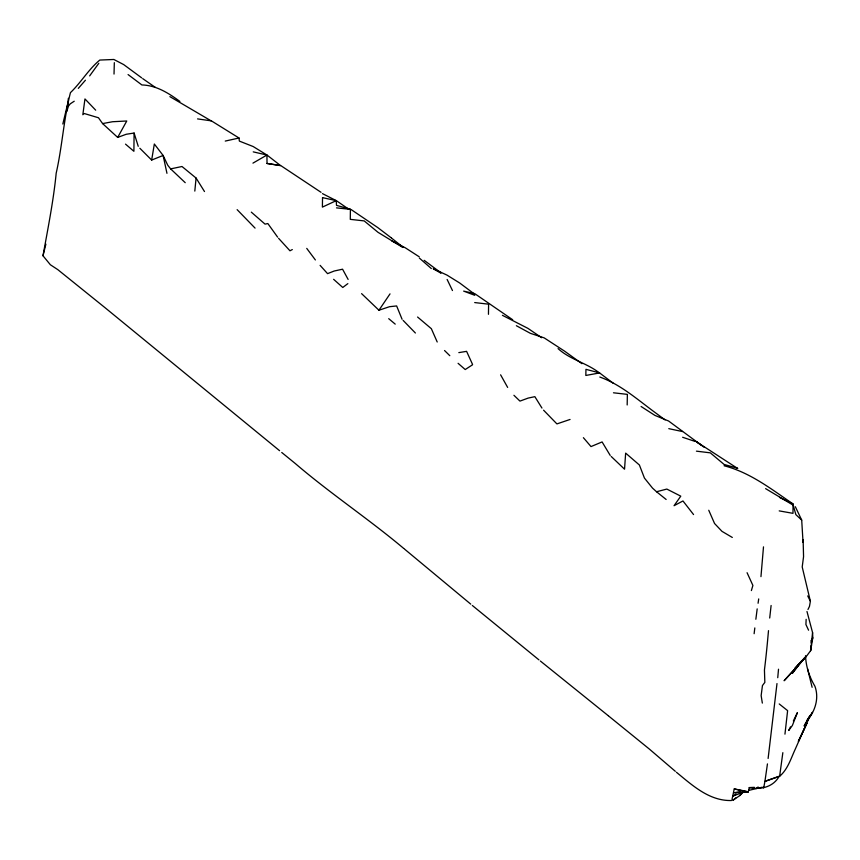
<?xml version="1.0" encoding="UTF-8"?>
<svg xmlns="http://www.w3.org/2000/svg" width="860" height="860" viewBox="0 0 860 860"><rect width="100%" height="100%" fill="white"/><g stroke="black" fill="none" stroke-linecap="round" stroke-linejoin="round"><path stroke-width="1.29" d="M805.551 655.675C805.863 666.468 809.432 676.981 814.914 686.226C819.354 698.341 815.13 711.607 806.745 720.895L812.507 712.349L804.154 725.969L809.185 716.638M95.686 110.177L84.957 98.932L82.84 114.724L84.248 113.52L98.47 117.755L102.598 123.582L117.68 137.417L126.227 134.268L134.095 133.053L133.902 151.306L125.517 144.125M488.458 314.308L488.598 304.182L474.698 302.569M627.176 404.974L627.37 394.375L613.47 392.794M114.025 74.068L114.326 62.672M806.153 619.318L805.917 624.51L808.561 630.197M763.497 546.863L760.96 576.63M768.507 630.638L767.335 643.345A266.396 8.105 -87.1 0 1 765.131 664.178L764.443 670.015L764.841 682.399L762.454 685.549L761.143 695.611L762.336 703.093M777.741 677.701L778.515 669.22M782.847 752.661L779.622 776.311L764.927 781.353L763.766 787.513M194.811 191.092L196.08 178.052L181.998 166.507L170.645 168.893L167.743 165.217L163.11 155.456L154.338 144.018L151.661 160.067L139.857 148.253M769.7 618.028L771.108 605.494M811.13 645.591L810.561 650.773L806.809 655.782L784.105 680.744L805.691 657.062L795.005 668.241L805.089 657.276L792.329 673.305L801.724 660.727M811.421 642.99L812.571 632.616L806.981 611.503M141.696 77.862L123.689 64.586L113.864 59.48L99.803 60.06C88.43 69.423 81.098 82.485 70.445 92.633C63.726 118.97 62.21 146.608 56.19 173.172C53.481 200.842 47.913 228.394 43 255.775L50.374 264.762L57.738 269.589L104.866 307.558L279.586 450.704M68.391 98.276L66.854 111.252L68.445 106.135L70.219 103.856L74.229 101.222M754.123 633.702L754.811 627.929M768.12 758.455L776.988 683.571M755.854 619.264L757.187 608.88M767.453 763.895L764.927 781.353L779.225 776.225C773.247 787.083 760.756 789.996 749.264 787.577L748.168 792.082L734.246 788.942L732 799.424M802.81 542.262L803.132 540.091L803.562 556.635L802.208 566.976L810.389 601.269L809.464 606.429L807.97 609.482M758.079 603.247L758.703 598.925M812.571 632.616L812.808 637.83L810.561 650.773L811.442 645.613L811.109 640.388M803.132 540.091L802.961 540.994L801.703 520.106L795.339 506.723M43 255.775L45.881 244.165M67.757 103.447L62.834 124.012M751.382 590.573L752.898 585.445L747.071 572.706M784.954 734.15L787.62 710.639L779.225 703.953M811.421 640.883L812.808 637.83M810.281 715.305L795.339 748.985C790.92 758.466 787.867 769.27 779.622 776.311M790.458 726.904L788.727 730.473L792.393 725.453L797.392 712.65L793.35 720.97M117.68 137.417L126.764 120.991L112.563 121.733L102.598 123.582M735.848 797.833L732.806 800.38L739.858 795.543L742.459 791.512M361.598 293.636L378.938 310.234L390.021 293.873M89.655 75.895L98.793 63.307M78.314 88.376L85.43 80.216M739.858 795.543L743.352 791.995M756.101 788.609L758.111 786.975M347.848 283.628L342.774 287.476L333.615 279.306M736.138 793.963L733.042 796.08L744.093 791.845M151.661 160.067L163.11 155.456L166.958 173.322M472.527 364.79L465.217 369.542L458.09 363.318M252.947 163.131L266.933 155.036L267.019 163.454L280.844 165.636L321.027 192.307M292.314 249.55L289.971 250.798L278.597 238.327M570.062 419.454L556.914 423.915L543.563 410.166M378.938 310.234L389.537 306.697L396.632 305.945L402.082 319.275M611.202 456.466L624.543 469.205L625.65 453.112L639.388 464.991L644.441 478.074L652.546 488.136L656.545 491.748L666.833 489.071L680.776 496.156L674.057 505.712L682.969 500.961L693.558 514.559M748.695 790.394L762.111 787.244M225.255 141.072L239.016 138.008L239.349 141.094L253.173 146.533L266.89 154.994M599.592 372.928L585.832 375.454L585.95 369.327L599.592 372.928L613.148 383.173M740.428 791.662L734.311 792.694L748.168 792.082M458.821 352.621L466.593 351.353L472.548 364.425M749.264 787.577L754.381 787.351M731.495 800.52C709.36 801.122 692.45 785.384 676.433 772.269M336.496 207.873L350.407 209.345L350.289 219.354L364.199 220.912L378.002 232.307L402.802 247.476M696.428 451.156L710.317 452.844L724.099 464.443L737.708 468.281M197.564 118.895L211.409 120.873L239.016 138.008M267.019 163.454L280.521 165.561L267.718 155.606M779.203 510.883L792.995 513.345L793.038 503.938C771.302 489.082 750.124 472.495 724.088 465.754M734.246 788.942L746.641 791.35M668.779 428.656L682.517 431.559M253.238 151.865L266.933 155.036M350.396 209.174L336.507 205.379L336.26 200.638L322.468 193.618M682.625 437.267L695.332 441.513M474.784 295.313L463.647 291.11L474.688 293.604L512.689 319.748M599.807 377.024C619.63 384.14 635.798 398.083 652.439 410.553L665.092 419.916M765.626 488.641L793.221 505.196L795.844 514.602L801.703 520.106M779.482 497.402L793.038 503.938M502.433 315.33L527.965 328.38L541.639 337.711M516.365 325.714L530.384 333.336L544.176 337.873L564.611 351.17L581.93 363.694M391.752 240.918L405.382 247.852L419.207 256.785M440.825 273.104L433.236 268.739L447.028 275.125L459.777 283.058L474.376 293.991M732.322 537.457L721.981 531.351L714.553 523.493L708.758 510.26M169.882 96.621L211.141 120.862M599.506 372.993C586.692 362.909 570.18 359.727 558.075 348.612M737.568 468.41L696.471 441.76L700.75 444.846M641.087 406.49L654.933 415.401L668.596 421.013L703.964 447.157M351.127 209.56L377.766 227.577L391.106 237.725M336.808 200.971L348.816 209.27M179.891 101.437C168.657 93.149 156.294 85.312 141.878 84.946L128.076 74.562M142.717 78.615L155.359 87.419M424.184 260.333L440.965 272.835M472.333 605.483L538.93 659.867M391.397 237.962L402.921 247.121M403.77 548.476C368.607 518.913 330.229 493.489 295.335 463.562L281.736 452.478M540.37 661.028L608.192 715.649M656.545 491.748L666.145 499.477M608.428 715.853L649.257 748.985L675.326 771.323M388.709 318.662L395.224 324.134M470.753 604.139L404.34 548.938M417.584 317.028L431.354 328.703L437.213 341.99M251.314 212.141L265.041 224.127L267.847 223.546L277.597 237.113M419.336 258.043L431.322 268.546M185.233 182.696L170.645 168.893M513.925 395.288L519.945 401.104L528.158 398.094L534.866 396.664L541.961 408.081M255.065 228.104L237.134 209.657M444.545 350.525L449.801 355.696M403.136 320.404L415.391 333.013M320.113 265.364L327.563 273.641L334.207 271.018L342.57 269.201L348.117 279.414M583.392 437.686L591.003 446.577L602.097 441.933L610.202 455.413M306.74 248.389L315.383 259.957M196.08 178.052L204.497 191.543M500.606 374.82L507.647 387.419M807.723 595.926L810.389 601.269M447.125 279.468L452.467 290.54M763.325 786.964L763.626 787.889M134.095 133.053L138.234 146.318M807.572 668.79L812.12 687.29M322.532 197.639L322.392 207.109L336.26 200.638L322.532 197.639M806.82 723.453L798.392 741.288L806.82 723.453"/></g></svg>
